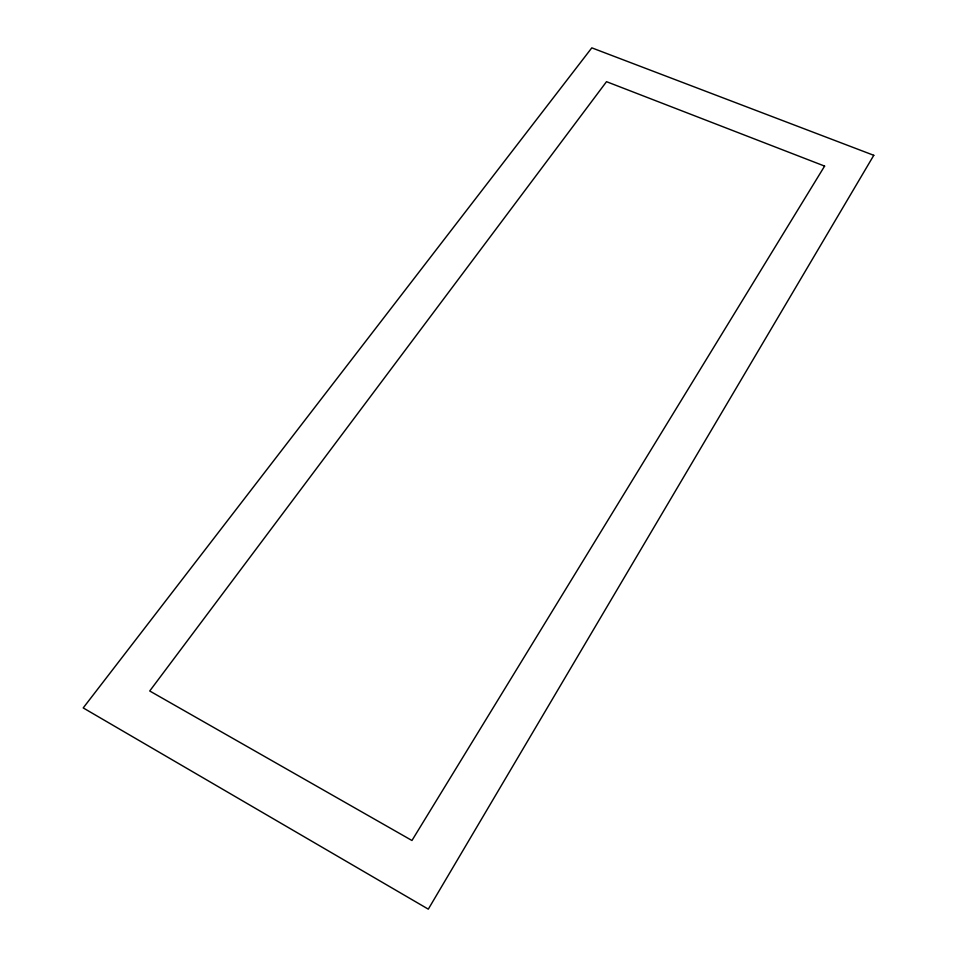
<?xml version="1.0" encoding="UTF-8"?>
<svg xmlns="http://www.w3.org/2000/svg" width="957" height="957" viewBox="0 0 957 957"><rect width="100%" height="100%" fill="white"/><g stroke="black" fill="none" stroke-linecap="round" stroke-linejoin="round"><path stroke-width="1.44" d="M873.789 155.309L428.305 909.15L83.211 707.917L591.809 47.85L873.789 155.309M824.611 166.099L411.953 840.497L149.723 690.99L606.511 81.68L824.611 166.099"/></g></svg>
